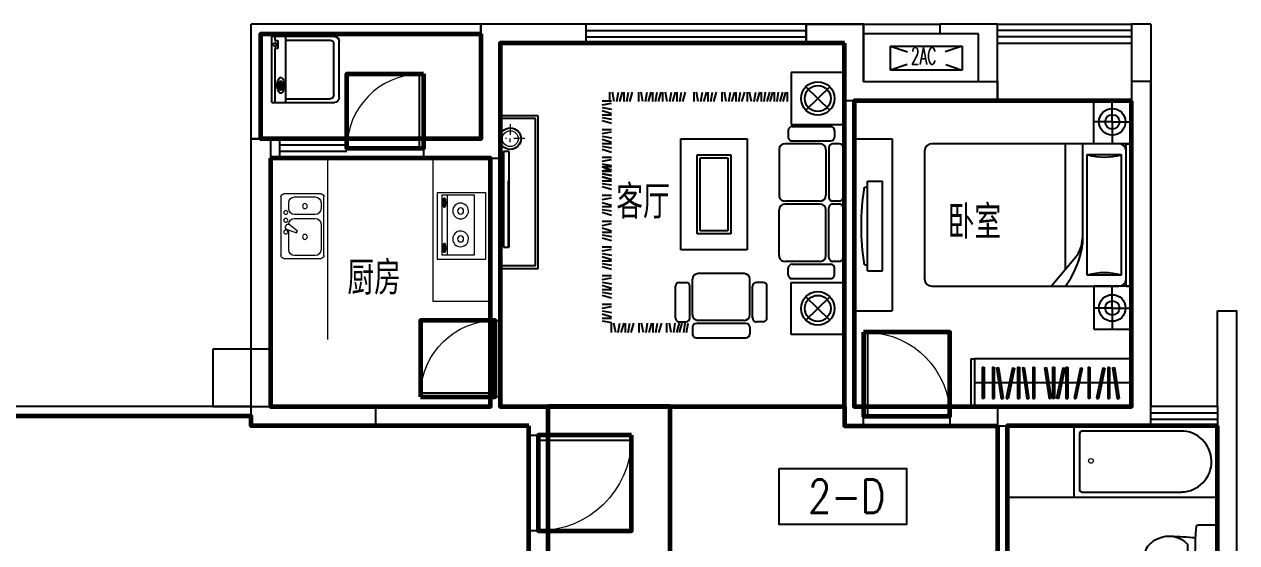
# Model space of a CAD drawing. Extents: x -397387 to -354187, y -375121 to -359221.
# Drawn here: x -366859 to -354187, y -365446 to -360021 of the extents above; entities that cross this region are included whole.
import ezdxf
from ezdxf.enums import TextEntityAlignment as Align

# ---------------------------------------------------------------- set-up
doc = ezdxf.new("R2010")
doc.units = 0
doc.header["$LTSCALE"] = 1000
doc.header["$MEASUREMENT"] = 0
doc.layers.get('0').update_dxf_attribs({"linetype": 'CONTINUOUS'})
for name, color, linetype in [('BATH', 6, 'CONTINUOUS'), ('F', 8, 'CONTINUOUS'), ('FUR', 8, 'CONTINUOUS'), ('Furniture(家具)', 9, 'CONTINUOUS'), ('Lvtry(厨卫)', 151, 'CONTINUOUS'), ('PUB_TEXT', 7, 'CONTINUOUS'), ('TXT', 7, 'CONTINUOUS'), ('wa', 2, 'CONTINUOUS'), ('WALL', 2, 'CONTINUOUS'), ('WC', 243, 'CONTINUOUS'), ('WINDOW', 3, 'CONTINUOUS'), ('栏杆', 140, 'CONTINUOUS'), ('空调', 32, 'CONTINUOUS')]:
    doc.layers.add(name, color=color, linetype=linetype)
for name, color, linetype, lineweight in [('GT_卧室', 1, 'CONTINUOUS', 60), ('GT_卫生间', 5, 'CONTINUOUS', 60), ('GT_厨房', 4, 'CONTINUOUS', 60), ('GT_客厅', 2, 'CONTINUOUS', 60), ('GT_过道', 30, 'CONTINUOUS', 60), ('GT_门', 245, 'CONTINUOUS', 60), ('GT_阳台', 6, 'CONTINUOUS', 60), ('GT_餐厅', 3, 'CONTINUOUS', 60), ('I-FURN', 8, 'CONTINUOUS', 5)]:
    doc.layers.add(name, color=color, linetype=linetype, lineweight=lineweight)
doc.styles.add('_ROMANC', font='ROMANC', dxfattribs={"width": 0.6})
doc.styles.add('DIM_FONT', font='ROMAND.shx', dxfattribs={"width": 0.7})
doc.styles.add('HZ1', font='romans.shx', dxfattribs={"width": 0.8, "bigfont": 'hztxt3.shx'})
doc.styles.get("Standard").update_dxf_attribs({"font": 'GBENOR', "bigfont": 'GBCBIG'})

# ---------------------------------------------------------------- blocks, each defined once
blk = doc.blocks.new('$plan$00001638')
for p, q in [((1415, 319), (375, 319)), ((1444, -289), (1445, 289)), ((387, -319), (1414, -319))]:
    blk.add_line(p, q)
blk.add_lwpolyline([(0, 375), (1500, 375), (1500, -375), (0, -375)], close=True)
at = {"lineweight": 13}
blk.add_circle((1324, -6), 25, dxfattribs=at)
for centre, radius, start, end in [((383, 0), 319, 91.3982, 270.6999), ((1415, 289), 30, 359.9714, 449.9956), ((1414, -289), 30, 270.0057, 359.9714)]:
    blk.add_arc(centre, radius, start, end)
blk = doc.blocks.new('TP6')
blk.add_lwpolyline([(20, -300), (201, -300, 0.388903), (221, -282, 0.043619), (221, 282, 0.388903), (201, 300), (20, 300, 0.414214), (0, 280), (0, -280, 0.414214), (20, -300, 0.414214)], format="xyb")
blk.add_lwpolyline([(623, 157, 0.325454), (314, 96), (314, -96, 0.325454), (623, -157, 0.11195), (728, -76, 0.35994), (728, 76, 0.11195)], format="xyb", close=True)
for centre, start, end in [((822, -7004), 92.6182, 94.7269), ((822, 7004), 265.2731, 267.3818)]:
    blk.add_arc(centre, 7194, start, end)
blk = doc.blocks.new('M_E29JIV')
at = {"color": 0, "linetype": 'ByBlock'}
for p, q in [((0, -307), (0, 307)), ((31, 337), (419, 337)), ((358, 307), (143, 307)), ((450, 307), (450, -307)), ((82, 245), (82, 40)), ((419, -20), (419, 245)), ((48, 2), (57, -12)), ((59, 31), (163, 70)), ((173, 53), (87, -18)), ((163, 70), (173, 53)), ((143, -82), (358, -82)), ((358, -123), (143, -123)), ((82, -184), (82, -245)), ((419, -245), (419, -184)), ((419, -338), (31, -338)), ((143, -307), (358, -307))]:
    blk.add_line(p, q, dxfattribs=at)
for centre, radius in [((251, 112), 25.6), ((51, 61), 20.5), ((51, -61), 20.5), ((51, -143), 20.5), ((251, -210), 25.6)]:
    blk.add_circle(centre, radius, dxfattribs=at)
for centre, radius, start, end in [((31, 307), 30.7, 90, 180), ((143, 245), 61.4, 90, 180), ((358, 245), 61.4, 0, 90), ((419, 307), 30.7, 0, 90), ((66, 12), 20.5, 110.5377, 210), ((74, -2), 20.5, 210, 309.4623), ((143, -20), 61.4, 180, 270), ((143, -184), 61.4, 90, 180), ((358, -20), 61.4, 270, 0), ((358, -184), 61.4, 0, 90), ((143, -245), 61.4, 180, 270), ((358, -245), 61.4, 270, 0), ((31, -307), 30.7, 180, 270), ((419, -307), 30.7, 270, 0)]:
    blk.add_arc(centre, radius, start, end, dxfattribs=at)
at = {"style": 'DIM_FONT', "width": 0.8, "flags": 9}
for tag in ['XSIZE', 'YSIZE']:
    blk.add_attdef(tag, (0, 0), '', height=0.5, dxfattribs=at)
blk = doc.blocks.new('BX')
for p, q in [((0, 600), (0, 0)), ((600, 600), (0, 600)), ((600, 0), (600, 600)), ((0, 0), (600, 0))]:
    blk.add_line(p, q)
blk = doc.blocks.new('keting01')
at = {"layer": 'Furniture(家具)'}
for p, q in [((2256222, -2573787, 0), (2255702, -2573787, 0)), ((2254674, -2574365, 0), (2254674, -2573822, 0)), ((2254674, -2573822, 0), (2255232, -2573822, 0)), ((2255232, -2573822, 0), (2255232, -2574365, 0)), ((2255662, -2573897, 0), (2255662, -2573827, 0)), ((2255702, -2573937, 0), (2256222, -2573937, 0)), ((2256262, -2573897, 0), (2256262, -2573827, 0)), ((2256326, -2573841, 0), (2256309, -2573939, 0)), ((2256354, -2573841, 0), (2256338, -2573939, 0)), ((2256398, -2573841, 0), (2256369, -2573939, 0)), ((2256427, -2573841, 0), (2256398, -2573939, 0)), ((2256458, -2573841, 0), (2256442, -2573939, 0)), ((2256485, -2573841, 0), (2256504, -2573939, 0)), ((2256529, -2573841, 0), (2256529, -2573939, 0)), ((2256613, -2573841, 0), (2256584, -2573939, 0)), ((2256644, -2573841, 0), (2256628, -2573939, 0)), ((2256673, -2573841, 0), (2256673, -2573939, 0)), ((2256717, -2573841, 0), (2256688, -2573939, 0)), ((2256748, -2573841, 0), (2256732, -2573939, 0)), ((2256775, -2573841, 0), (2256794, -2573939, 0)), ((2256819, -2573841, 0), (2256819, -2573939, 0)), ((2256903, -2573841, 0), (2256874, -2573939, 0)), ((2256934, -2573841, 0), (2256918, -2573939, 0)), ((2256963, -2573841, 0), (2256963, -2573939, 0)), ((2257007, -2573841, 0), (2256978, -2573939, 0)), ((2257038, -2573841, 0), (2257022, -2573939, 0)), ((2257065, -2573841, 0), (2257084, -2573939, 0)), ((2257109, -2573841, 0), (2257109, -2573939, 0)), ((2254827, -2573971, 0), (2255079, -2574216, 0)), ((2255079, -2573971, 0), (2254827, -2574216, 0)), ((2255484, -2573994, 0), (2255484, -2574325, 0)), ((2255524, -2573954, 0), (2255594, -2573954, 0)), ((2255634, -2573994, 0), (2255634, -2574325, 0)), ((2255662, -2574028, 0), (2255662, -2574398, 0)), ((2255722, -2573968, 0), (2256202, -2573968, 0)), ((2256262, -2574028, 0), (2256262, -2574398, 0)), ((2256290, -2573994, 0), (2256290, -2574325, 0)), ((2256400, -2573954, 0), (2256330, -2573954, 0)), ((2256440, -2573994, 0), (2256440, -2574325, 0)), ((2257207, -2573964, 0), (2257109, -2573947, 0)), ((2257207, -2573992, 0), (2257109, -2573992, 0)), ((2257207, -2574036, 0), (2257109, -2574007, 0)), ((2257207, -2574068, 0), (2257109, -2574051, 0)), ((2257207, -2574095, 0), (2257109, -2574114, 0)), ((2257207, -2574139, 0), (2257109, -2574139, 0)), ((2257207, -2574232, 0), (2257109, -2574203, 0)), ((2257207, -2574264, 0), (2257109, -2574247, 0)), ((2257207, -2574292, 0), (2257109, -2574292, 0)), ((2257207, -2574336, 0), (2257109, -2574307, 0)), ((2255232, -2574365, 0), (2254674, -2574365, 0)), ((2254778, -2574445, 0), (2254778, -2574515, 0)), ((2255222, -2574405, 0), (2254818, -2574405, 0)), ((2255262, -2574445, 0), (2255262, -2574515, 0)), ((2255524, -2574365, 0), (2255594, -2574365, 0)), ((2256400, -2574365, 0), (2256330, -2574365, 0)), ((2257207, -2574368, 0), (2257109, -2574351, 0)), ((2257207, -2574395, 0), (2257109, -2574414, 0)), ((2257207, -2574439, 0), (2257109, -2574439, 0)), ((2255222, -2574555, 0), (2254818, -2574555, 0)), ((2255722, -2574458, 0), (2256202, -2574458, 0)), ((2257207, -2574532, 0), (2257109, -2574503, 0)), ((2257207, -2574564, 0), (2257109, -2574547, 0)), ((2254687, -2574626, 0), (2254687, -2575146, 0)), ((2254727, -2574586, 0), (2254797, -2574586, 0)), ((2254837, -2574626, 0), (2254837, -2575146, 0)), ((2254868, -2574646, 0), (2254868, -2575126, 0)), ((2254928, -2574586, 0), (2255298, -2574586, 0)), ((2255358, -2574646, 0), (2255358, -2575126, 0)), ((2255692, -2575869, 0), (2255692, -2574705, 0)), ((2255692, -2574705, 0), (2256384, -2574705, 0)), ((2256384, -2574705, 0), (2256384, -2575869, 0)), ((2257207, -2574592, 0), (2257109, -2574592, 0)), ((2257207, -2574636, 0), (2257109, -2574607, 0)), ((2257207, -2574668, 0), (2257109, -2574651, 0)), ((2257207, -2574695, 0), (2257109, -2574714, 0)), ((2257207, -2574739, 0), (2257109, -2574739, 0)), ((2257207, -2574832, 0), (2257109, -2574803, 0)), ((2255862, -2575699, 0), (2255862, -2574875, 0)), ((2255862, -2574875, 0), (2256214, -2574875, 0)), ((2255892, -2575669, 0), (2255892, -2574905, 0)), ((2255892, -2574905, 0), (2256184, -2574905, 0)), ((2256184, -2574905, 0), (2256184, -2575669, 0)), ((2256214, -2574875, 0), (2256214, -2575699, 0)), ((2257207, -2574864, 0), (2257109, -2574847, 0)), ((2257207, -2574892, 0), (2257109, -2574892, 0)), ((2257207, -2574936, 0), (2257109, -2574907, 0)), ((2257207, -2574962, 0), (2257109, -2574981, 0)), ((2257207, -2575005, 0), (2257109, -2575005, 0)), ((2257207, -2575099, 0), (2257109, -2575070, 0)), ((2254727, -2575186, 0), (2254797, -2575186, 0)), ((2254928, -2575186, 0), (2255298, -2575186, 0)), ((2257207, -2575130, 0), (2257109, -2575114, 0)), ((2257207, -2575159, 0), (2257109, -2575159, 0)), ((2257207, -2575203, 0), (2257109, -2575174, 0)), ((2254687, -2575776, 0), (2254687, -2575256, 0)), ((2254727, -2575217, 0), (2254797, -2575217, 0)), ((2254837, -2575776, 0), (2254837, -2575256, 0)), ((2254868, -2575756, 0), (2254868, -2575276, 0)), ((2254928, -2575217, 0), (2255298, -2575217, 0)), ((2255358, -2575756, 0), (2255358, -2575276, 0)), ((2257207, -2575233, 0), (2257109, -2575252, 0)), ((2257207, -2575277, 0), (2257109, -2575277, 0)), ((2257207, -2575370, 0), (2257109, -2575341, 0)), ((2257207, -2575402, 0), (2257109, -2575385, 0)), ((2257207, -2575430, 0), (2257109, -2575430, 0)), ((2257207, -2575470, 0), (2257109, -2575441, 0)), ((2257207, -2575474, 0), (2257109, -2575445, 0)), ((2257207, -2575502, 0), (2257109, -2575485, 0)), ((2257207, -2575506, 0), (2257109, -2575489, 0)), ((2257207, -2575530, 0), (2257109, -2575530, 0)), ((2257207, -2575533, 0), (2257109, -2575552, 0)), ((2257207, -2575574, 0), (2257109, -2575545, 0)), ((2257207, -2575577, 0), (2257109, -2575577, 0)), ((2257207, -2575606, 0), (2257109, -2575589, 0)), ((2256214, -2575699, 0), (2255862, -2575699, 0)), ((2256184, -2575669, 0), (2255892, -2575669, 0)), ((2257207, -2575633, 0), (2257109, -2575652, 0)), ((2257207, -2575677, 0), (2257109, -2575677, 0)), ((2254727, -2575816, 0), (2254797, -2575816, 0)), ((2254928, -2575816, 0), (2255298, -2575816, 0)), ((2257207, -2575759, 0), (2257109, -2575730, 0)), ((2257207, -2575791, 0), (2257109, -2575774, 0)), ((2257207, -2575819, 0), (2257109, -2575819, 0)), ((2257207, -2575863, 0), (2257109, -2575834, 0)), ((2254778, -2575956, 0), (2254778, -2575886, 0)), ((2255222, -2575846, 0), (2254818, -2575846, 0)), ((2255262, -2575956, 0), (2255262, -2575886, 0)), ((2256384, -2575869, 0), (2255692, -2575869, 0)), ((2257207, -2575895, 0), (2257109, -2575878, 0)), ((2257207, -2575922, 0), (2257109, -2575941, 0)), ((2257207, -2575966, 0), (2257109, -2575966, 0)), ((2254674, -2576019, 0), (2254674, -2576561, 0)), ((2255232, -2576019, 0), (2254674, -2576019, 0)), ((2255222, -2575996, 0), (2254818, -2575996, 0)), ((2255232, -2576561, 0), (2255232, -2576019, 0)), ((2257207, -2576059, 0), (2257109, -2576030, 0)), ((2257207, -2576091, 0), (2257109, -2576074, 0)), ((2255079, -2576412, 0), (2254827, -2576168, 0)), ((2254827, -2576412, 0), (2255079, -2576168, 0)), ((2257207, -2576119, 0), (2257109, -2576119, 0)), ((2257207, -2576163, 0), (2257109, -2576134, 0)), ((2257207, -2576195, 0), (2257109, -2576178, 0)), ((2257207, -2576222, 0), (2257109, -2576241, 0)), ((2255271, -2576259, 0), (2255271, -2576357, 0)), ((2255315, -2576259, 0), (2255287, -2576357, 0)), ((2255347, -2576259, 0), (2255318, -2576357, 0)), ((2255379, -2576259, 0), (2255362, -2576357, 0)), ((2255407, -2576259, 0), (2255407, -2576357, 0)), ((2255451, -2576259, 0), (2255422, -2576357, 0)), ((2255483, -2576259, 0), (2255454, -2576357, 0)), ((2255514, -2576259, 0), (2255498, -2576357, 0)), ((2255543, -2576259, 0), (2255543, -2576357, 0)), ((2255587, -2576259, 0), (2255558, -2576357, 0)), ((2255618, -2576259, 0), (2255602, -2576357, 0)), ((2255646, -2576259, 0), (2255665, -2576357, 0)), ((2255689, -2576259, 0), (2255689, -2576357, 0)), ((2255746, -2576259, 0), (2255717, -2576357, 0)), ((2255778, -2576259, 0), (2255761, -2576357, 0)), ((2255806, -2576259, 0), (2255806, -2576357, 0)), ((2255850, -2576259, 0), (2255821, -2576357, 0)), ((2255882, -2576259, 0), (2255865, -2576357, 0)), ((2255909, -2576259, 0), (2255928, -2576357, 0)), ((2255953, -2576259, 0), (2255953, -2576357, 0)), ((2256039, -2576259, 0), (2256010, -2576357, 0)), ((2256071, -2576259, 0), (2256054, -2576357, 0)), ((2256099, -2576259, 0), (2256099, -2576357, 0)), ((2256143, -2576259, 0), (2256114, -2576357, 0)), ((2256175, -2576259, 0), (2256158, -2576357, 0)), ((2256202, -2576259, 0), (2256221, -2576357, 0)), ((2256246, -2576259, 0), (2256246, -2576357, 0)), ((2256364, -2576259, 0), (2256335, -2576357, 0)), ((2256396, -2576259, 0), (2256379, -2576357, 0)), ((2256424, -2576259, 0), (2256424, -2576357, 0)), ((2256468, -2576259, 0), (2256439, -2576357, 0)), ((2256500, -2576259, 0), (2256483, -2576357, 0)), ((2256527, -2576259, 0), (2256546, -2576357, 0)), ((2256571, -2576259, 0), (2256571, -2576357, 0)), ((2256618, -2576259, 0), (2256589, -2576357, 0)), ((2256650, -2576259, 0), (2256633, -2576357, 0)), ((2256678, -2576259, 0), (2256678, -2576357, 0)), ((2256722, -2576259, 0), (2256694, -2576357, 0)), ((2256754, -2576259, 0), (2256737, -2576357, 0)), ((2256781, -2576259, 0), (2256800, -2576357, 0)), ((2256825, -2576259, 0), (2256825, -2576357, 0)), ((2256918, -2576259, 0), (2256889, -2576357, 0)), ((2256950, -2576259, 0), (2256933, -2576357, 0)), ((2256978, -2576259, 0), (2256978, -2576357, 0)), ((2257022, -2576259, 0), (2256993, -2576357, 0)), ((2257054, -2576259, 0), (2257037, -2576357, 0)), ((2257081, -2576259, 0), (2257100, -2576357, 0)), ((2257207, -2576266, 0), (2257109, -2576266, 0)), ((2257125, -2576259, 0), (2257125, -2576357, 0)), ((2254674, -2576561, 0), (2255232, -2576561, 0))]:
    blk.add_line(p, q, dxfattribs=at)
for centre, radius in [((2254953, -2574094, 0), 175), ((2254953, -2574094, 0), 136), ((2254953, -2576290, 0), 175), ((2254953, -2576290, 0), 136)]:
    blk.add_circle(centre, radius, dxfattribs=at)
for centre, radius, start, end in [((2255702, -2573827, 0), 40, 90, 180), ((2256222, -2573827, 0), 40, 360, 90), ((2255702, -2573897, 0), 40, 180, 270), ((2256222, -2573897, 0), 40, 270, 360), ((2255524, -2573994, 0), 40, 90, 180), ((2255594, -2573994, 0), 40, 360, 90), ((2255722, -2574028, 0), 60, 90, 180), ((2256202, -2574028, 0), 60, 360, 90), ((2256330, -2573994, 0), 40, 90, 180), ((2256400, -2573994, 0), 40, 360, 90), ((2255524, -2574325, 0), 40, 180, 270), ((2255594, -2574325, 0), 40, 270, 360), ((2256330, -2574325, 0), 40, 180, 270), ((2256400, -2574325, 0), 40, 270, 360), ((2254818, -2574445, 0), 40, 90, 180), ((2255222, -2574445, 0), 40, 360, 90), ((2255722, -2574398, 0), 60, 180, 270), ((2256202, -2574398, 0), 60, 270, 360), ((2254818, -2574515, 0), 40, 180, 270), ((2255222, -2574515, 0), 40, 270, 360), ((2254727, -2574626, 0), 40, 90, 180), ((2254797, -2574626, 0), 40, 360, 90), ((2254928, -2574646, 0), 60, 90, 180), ((2255298, -2574646, 0), 60, 360, 90), ((2254727, -2575146, 0), 40, 180, 270), ((2254797, -2575146, 0), 40, 270, 360), ((2254928, -2575126, 0), 60, 180, 270), ((2255298, -2575126, 0), 60, 270, 360), ((2254727, -2575257, 0), 40, 90, 180), ((2254797, -2575257, 0), 40, 360, 90), ((2254928, -2575277, 0), 60, 90, 180), ((2255298, -2575277, 0), 60, 360, 90), ((2254727, -2575776, 0), 40, 180, 270), ((2254797, -2575776, 0), 40, 270, 360), ((2254928, -2575756, 0), 60, 180, 270), ((2255298, -2575756, 0), 60, 270, 360), ((2254818, -2575886, 0), 40, 90, 180), ((2254818, -2575956, 0), 40, 180, 270), ((2255222, -2575886, 0), 40, 360, 90), ((2255222, -2575956, 0), 40, 270, 360)]:
    blk.add_arc(centre, radius, start, end, dxfattribs=at)
blk = doc.blocks.new('A$C0FFF4A59')
at = {"layer": 'F'}
for p, q in [((406, 1600), (6, 1600)), ((376, 1570), (6, 1570)), ((376, 30), (376, 1570)), ((406, 0), (406, 1600)), ((101, 1225), (43, 1225)), ((43, 1225), (43, 225)), ((101, 225), (101, 1225)), ((95, 231), (95, 918)), ((10, 303), (10, 847)), ((10, 847), (43, 847)), ((43, 847), (43, 303)), ((43, 303), (10, 303)), ((43, 225), (101, 225)), ((376, 30), (6, 30)), ((406, 0), (6, 0))]:
    blk.add_line(p, q, dxfattribs=at)
at = {"layer": 'F', "lineweight": 0}
for p, q in [((113, 1512), (113, 1399)), ((75, 1361), (62, 1361)), ((113, 1324), (113, 1361)), ((267, 1361), (150, 1361))]:
    blk.add_line(p, q, dxfattribs=at)
at = {"layer": 'F'}
blk.add_circle((113, 1361), 113, dxfattribs=at)
at = {"layer": 'F', "lineweight": 0}
blk.add_circle((113, 1361), 82.7, dxfattribs=at)
blk = doc.blocks.new('A$C5DCB49ED')
at = {"layer": 'F'}
for p, q in [((-400, -1800), (-400, 0)), ((-400, 0), (0, 0)), ((0, -1800), (0, 0)), ((-291, -482), (-260, -482)), ((-260, -420), (-104, -420)), ((-260, -420), (-260, -1356)), ((-104, -420), (-104, -1356)), ((-291, -1293), (-260, -1293)), ((-260, -1356), (-104, -1356)), ((-400, -1800), (0, -1800))]:
    blk.add_line(p, q, dxfattribs=at)
blk.add_ellipse((2329, -888), major_axis=(2652, 0), ratio=1, start_param=2.988025, end_param=3.295112, dxfattribs=at)
blk = doc.blocks.new('A$C011B29F4')
at = {"layer": 'F'}
for p, q in [((1863, 2156), (525, 2156)), ((448, 2080), (448, 127)), ((1939, 127), (1939, 2080)), ((449, 835), (751, 580)), ((1939, 686), (626, 686)), ((1939, 508), (887, 508)), ((-2, 389), (-2, 0)), ((220, 195), (220, 389)), ((563, 457), (1825, 457)), ((563, 102), (563, 457)), ((1825, 457), (1825, 102)), ((2167, 195), (2167, 389)), ((2389, 389), (2389, 0)), ((220, 195), (-2, 195)), ((220, 195), (220, 0)), ((220, 195), (448, 195)), ((2167, 195), (1939, 195)), ((2167, 195), (2389, 195)), ((2167, 195), (2167, 0)), ((448, 51), (1939, 51)), ((448, 51), (448, 0)), ((1825, 102), (563, 102)), ((1939, 51), (1939, 0)), ((448, 0), (1939, 0))]:
    blk.add_line(p, q, dxfattribs=at)
for points in [[(-2, 0), (448, 0), (448, 389), (-2, 389)], [(2389, 0), (1939, 0), (1939, 389), (2389, 389)]]:
    blk.add_lwpolyline(points, dxfattribs=at)
for centre, radius in [((220, 195), 139), ((220, 195), 75), ((2167, 195), 139), ((2167, 195), 75)]:
    blk.add_circle(centre, radius, dxfattribs=at)
for centre, radius, start, end in [((525, 2080), 76.2, 90, 180), ((1863, 2080), 76.2, 0, 90), ((1056, 1522), 1034, 233.9798, 256.6072), ((948, 813), 305, 229.8941, 270), ((887, 813), 305, 256.6072, 270), ((-47, 279), 635, 343.7398, 16.2602), ((2434, 279), 635, 163.7398, 196.2602), ((525, 127), 76.2, 180, 270), ((1863, 127), 76.2, 270, 0)]:
    blk.add_arc(centre, radius, start, end, dxfattribs=at)
blk = doc.blocks.new('A$C718D6682')
at = {"linetype": 'Continuous'}
for p, q in [((0, 1), (0, 656)), ((50, 706), (640, 706)), ((690, 656), (690, 1)), ((690, 145), (0, 145))]:
    blk.add_line(p, q, dxfattribs=at)
for p, q in [((78, 651), (612, 651)), ((38, 145), (38, 611)), ((652, 145), (652, 611)), ((0, 36), (564, 36)), ((0, 1), (690, 1)), ((130, 89), (130, 99)), ((147, 113), (147, 97)), ((212, 113), (147, 113)), ((147, 97), (212, 97)), ((212, 97), (212, 113)), ((222, 87), (222, 99)), ((647, 66), (564, 66)), ((564, 66), (564, 35)), ((647, 35), (647, 66)), ((647, 36), (690, 36))]:
    blk.add_line(p, q)
blk.add_lwpolyline([(262, 95, 0.185158), (257, 108, 0.102042), (237, 122, 0.060862), (212, 130, 0.047173), (179, 133, 0.047173), (145, 130, 0.060862), (120, 122, 0.102042), (100, 108, 0.185158), (95, 95, 0.185158), (100, 82, 0.102042), (120, 68, 0.060862), (145, 60, 0.047173), (179, 57, 0.047173), (212, 60, 0.060862), (237, 68, 0.102042), (257, 82, 0.185158)], format="xyb", close=True)
for points in [[(147, 108, 0.008736), (144, 107, 0.076276), (132, 102, 0.259034), (130, 99, 0.259034)], [(130, 99, 0.259034), (132, 96, 0.076276), (144, 91, 0.036515), (157, 88, 0.026615), (176, 87, 0.026615), (195, 88, 0.036515), (208, 91, 0.076276), (220, 96, 0.259034), (222, 99, 0.259034), (220, 102, 0.056762), (212, 106, 0.036515)], [(130, 89, 0.259034), (132, 85, 0.076276), (144, 80, 0.036515), (157, 78, 0.026615), (176, 77, 0.026615), (195, 78, 0.036515), (208, 80, 0.076276), (220, 85, 0.259034), (222, 89, 0.078462), (222, 90, 0.056762)]]:
    blk.add_lwpolyline(points, format="xyb")
blk.add_circle((604, 35), 17.5)
for centre, start, end in [((50, 656), 90, 180), ((640, 656), 360, 90)]:
    blk.add_arc(centre, 50, start, end, dxfattribs=at)
for centre, start, end in [((78, 611), 90, 180), ((612, 611), 360, 90)]:
    blk.add_arc(centre, 40, start, end)
at = {"width": 0.8, "flags": 9}
for tag in ['YSIZE', 'XSIZE']:
    blk.add_attdef(tag, (345, 1), '', height=0.5, rotation=180, dxfattribs=at)
blk = doc.blocks.new('A$C47B67B6B')
at = {"layer": 'F'}
for p, q in [((-2100, -500), (-2100, 0)), ((-2050, -500), (-2050, 0)), ((-1952, -412), (-1952, -83)), ((-1927, -83), (-1952, -83)), ((-1927, -412), (-1927, -83)), ((-1818, -412), (-1818, -83)), ((-1818, -83), (-1793, -83)), ((-1793, -412), (-1793, -83)), ((-1762, -404), (-1701, -81)), ((-1737, -409), (-1677, -85)), ((-1701, -81), (-1677, -85)), ((-1636, -88), (-1612, -82)), ((-1553, -406), (-1636, -88)), ((-1529, -400), (-1612, -82)), ((-1490, -412), (-1490, -83)), ((-1490, -83), (-1465, -83)), ((-1465, -412), (-1465, -83)), ((-1426, -404), (-1366, -81)), ((-1402, -409), (-1342, -85)), ((-1366, -81), (-1342, -85)), ((-1291, -412), (-1291, -83)), ((-1291, -83), (-1266, -83)), ((-1266, -412), (-1266, -83)), ((-1136, -404), (-1076, -81)), ((-1111, -409), (-1051, -85)), ((-1051, -85), (-1076, -81)), ((-1033, -412), (-1033, -83)), ((-1008, -83), (-1033, -83)), ((-1008, -412), (-1008, -83)), ((-956, -82), (-980, -88)), ((-897, -406), (-980, -88)), ((-872, -400), (-956, -82)), ((-859, -412), (-859, -83)), ((-859, -83), (-834, -83)), ((-834, -412), (-834, -83)), ((-751, -88), (-726, -82)), ((-667, -406), (-751, -88)), ((-643, -400), (-726, -82)), ((-568, -412), (-568, -83)), ((-543, -83), (-568, -83)), ((-543, -412), (-543, -83)), ((-457, -88), (-433, -82)), ((-374, -406), (-457, -88)), ((-350, -400), (-433, -82)), ((-311, -412), (-311, -83)), ((-311, -83), (-286, -83)), ((-286, -412), (-286, -83)), ((-247, -404), (-187, -81)), ((-223, -409), (-163, -85)), ((-187, -81), (-163, -85)), ((-2050, -250), (0, -250)), ((-2100, -500), (-2050, -500)), ((0, -500), (-2050, -500)), ((-1952, -412), (-1927, -412)), ((-1818, -412), (-1793, -412)), ((-1762, -404), (-1737, -409)), ((-1553, -406), (-1529, -400)), ((-1490, -412), (-1465, -412)), ((-1426, -404), (-1402, -409)), ((-1291, -412), (-1266, -412)), ((-1136, -404), (-1111, -409)), ((-1033, -412), (-1008, -412)), ((-897, -406), (-872, -400)), ((-859, -412), (-834, -412)), ((-667, -406), (-643, -400)), ((-568, -412), (-543, -412)), ((-374, -406), (-350, -400)), ((-311, -412), (-286, -412)), ((-247, -404), (-223, -409))]:
    blk.add_line(p, q, dxfattribs=at)
blk = doc.blocks.new('A$C79323B6D')
at = {"layer": 'I-FURN'}
for p, q in [((0, 500, 0), (700, 500, 0)), ((0, 0, 0), (0, 500, 0)), ((27, 387, 0), (27, 44, 0)), ((649, 387, 0), (27, 387, 0)), ((649, 44, 0), (649, 387, 0)), ((700, 500, 0), (700, 0, 0)), ((27, 100, 0), (649, 100, 0)), ((27, 44, 0), (649, 44, 0)), ((59, 78, 0), (59, 66, 0)), ((134, 68, 0), (70, 68, 0)), ((70, 68, 0), (70, 52, 0)), ((70, 52, 0), (134, 52, 0)), ((134, 52, 0), (134, 68, 0)), ((151, 77, 0), (151, 66, 0)), ((532, 78, 0), (532, 66, 0)), ((543, 68, 0), (543, 52, 0)), ((607, 68, 0), (543, 68, 0)), ((543, 52, 0), (607, 52, 0)), ((607, 52, 0), (607, 68, 0)), ((624, 77, 0), (624, 66, 0)), ((700, 0, 0), (0, 0, 0))]:
    blk.add_line(p, q, dxfattribs=at)
at = {"layer": 'I-FURN', "elevation": 0}
for points in [[(151, 77, 0.259034), (149, 80, 0.076276), (137, 85, 0.036515), (124, 88, 0.026615), (105, 89, 0.026615), (86, 88, 0.036515), (73, 85, 0.076276), (61, 80, 0.259034), (59, 77, 0.078462), (59, 76, 0.056762)], [(151, 66, 0.259034), (149, 70, 0.076276), (137, 75, 0.036515), (124, 77, 0.026615), (105, 78, 0.026615), (86, 77, 0.036515), (73, 75, 0.076276), (61, 70, 0.259034), (59, 66, 0.259034), (61, 63, 0.056762), (70, 59, 0.036515)], [(134, 57, 0.008736), (137, 58, 0.076276), (149, 63, 0.259034), (151, 66, 0.259034)], [(624, 77, 0.259034), (622, 80, 0.076276), (610, 85, 0.036515), (597, 88, 0.026615), (578, 89, 0.026615), (559, 88, 0.036515), (546, 85, 0.076276), (534, 80, 0.259034), (532, 77, 0.078462), (532, 76, 0.056762)], [(624, 66, 0.259034), (622, 70, 0.076276), (610, 75, 0.036515), (597, 77, 0.026615), (578, 78, 0.026615), (559, 77, 0.036515), (546, 75, 0.076276), (534, 70, 0.259034), (532, 66, 0.259034), (534, 63, 0.056762), (543, 59, 0.036515)], [(607, 57, 0.008736), (610, 58, 0.076276), (622, 63, 0.259034), (624, 66, 0.259034)]]:
    blk.add_lwpolyline(points, format="xyb", dxfattribs=at)
at = {"layer": 'I-FURN'}
for centre, radius, start, end in [((192, 241, 0), 82.5, 0.964, 360), ((192, 241, 0), 31.6, 0.6532, 360), ((484, 241, 0), 82.5, 180, 539.036), ((484, 241, 0), 31.6, 180, 539.3468)]:
    blk.add_arc(centre, radius, start, end, dxfattribs=at)
blk = doc.blocks.new('A$C272E504F')
at = {"layer": 'wa', "flags": 128}
for points in [[(36850, 11050), (35750, 11050), (35750, 9850), (35150, 9850), (35150, 9650), (35950, 9650), (35950, 10850), (36850, 10850)], [(39150, 11050), (39750, 11050), (39750, 10450), (41150, 10450), (41150, 10250), (39550, 10250), (39550, 10850), (39150, 10850)]]:
    blk.add_lwpolyline(points, close=True, dxfattribs=at)
for points in [[(42750, 6850), (42750, 6850), (42750, 10450), (42550, 10450), (42550, 7050), (42550, 7050), (41150, 7050), (41150, 7050), (41150, 7050), (41150, 6850), (42750, 6850)], [(33350, 9850), (33550, 9850), (33550, 7050), (34650, 7050), (34650, 6850), (33350, 6850), (33350, 9850)]]:
    blk.add_lwpolyline(points, dxfattribs=at)
blk = doc.blocks.new('A$C249466C0')
at = {"layer": '空调'}
for p, q in [((0, 250, 0), (750, 250, 0)), ((0, 250, 0), (177, 191, 0)), ((0, 0, 0), (0, 250, 0)), ((750, 250, 0), (573, 191, 0)), ((750, 250, 0), (750, 0, 0)), ((175, 58, 0), (0, 0, 0)), ((750, 0, 0), (0, 0, 0)), ((578, 57, 0), (750, 0, 0))]:
    blk.add_line(p, q, dxfattribs=at)
at = {"layer": '空调', "style": '_ROMANC', "width": 0.6}
blk.add_text('2AC', height=175, dxfattribs=at).set_placement((214, 60, 0))
blk = doc.blocks.new('$DorLib2D$00000001')
for p, q in [((0.45, 0.975), (0.5, 0.975)), ((0.45, 0), (0.45, 0.975)), ((0.5, 0), (0.5, 0.975)), ((0.5, 0), (0.45, 0))]:
    blk.add_line(p, q)
at = {"lineweight": 13}
blk.add_arc((0.475, 0), 0.975, 91.4693, 180, dxfattribs=at)
blk = doc.blocks.new('$TCHSYS$WIN2D')
for p, q in [((-0.5, 0.5), (0.5, 0.5)), ((0.5, 0.1667), (-0.5, 0.1667)), ((0.5, -0.1667), (-0.5, -0.1667)), ((-0.5, -0.5), (0.5, -0.5))]:
    blk.add_line(p, q)

msp = doc.modelspace()

# ---------------------------------------------------------------- linework, layer by layer
at = {"layer": 'GT_卧室'}
msp.add_lwpolyline([(-355287, -360821), (-358187, -360821), (-358187, -364021), (-355287, -364021), (-355287, -360821)], dxfattribs=at)
at = {"layer": 'GT_卫生间'}
msp.add_lwpolyline([(-354387, -364221), (-356587, -364221), (-356587, -366821), (-354387, -366821), (-354387, -364221)], dxfattribs=at)
at = {"layer": 'GT_厨房'}
msp.add_lwpolyline([(-364287, -361421), (-364287, -364021), (-361987, -364021), (-361987, -361421), (-364287, -361421)], dxfattribs=at)
at = {"layer": 'GT_客厅'}
msp.add_lwpolyline([(-358287, -360221), (-361887, -360221), (-361887, -364021), (-358287, -364021), (-358287, -360221)], dxfattribs=at)
at = {"layer": 'GT_过道'}
for points in [[(-361587, -364221), (-364487, -364221), (-364487, -364121), (-367637, -364121), (-367637, -364021), (-368837, -364021), (-368837, -364121), (-371187, -364121), (-371187, -365571), (-368087, -365571), (-368087, -365671), (-365487, -365671), (-365487, -365571), (-361587, -365571), (-361587, -364221)], [(-360108, -364021), (-361387, -364021), (-361387, -366821), (-360208, -366821), (-360208, -366221), (-360108, -366221), (-360108, -364021)]]:
    msp.add_lwpolyline(points, dxfattribs=at)
at = {"layer": 'GT_门'}
for points in [[(-362687, -360541), (-362687, -361321), (-363487, -361321), (-363487, -360541), (-362687, -360541)], [(-362717, -363921), (-361937, -363921), (-361937, -363121), (-362717, -363121), (-362717, -363921)], [(-358087, -363244), (-358087, -364121), (-357187, -364121), (-357187, -363244), (-358087, -363244)], [(-360512, -364321), (-361487, -364321), (-361487, -365321), (-360512, -365321), (-360512, -364321)]]:
    msp.add_lwpolyline(points, dxfattribs=at)
at = {"layer": 'GT_阳台'}
msp.add_lwpolyline([(-362087, -360121), (-362087, -361221), (-364387, -361221), (-364387, -360121), (-362087, -360121)], dxfattribs=at)
at = {"layer": 'GT_餐厅'}
msp.add_lwpolyline([(-356687, -364221), (-356687, -366821), (-360108, -366821), (-360108, -364021), (-358287, -364021), (-358287, -364221), (-356687, -364221)], dxfattribs=at)
at = {"layer": 'I-FURN'}
for p, q in [((-363687, -363321), (-363687, -361421)), ((-362587, -362921), (-362587, -361421)), ((-361987, -362921), (-362587, -362921))]:
    msp.add_line(p, q, dxfattribs=at)
at = {"layer": 'PUB_TEXT'}
msp.add_lwpolyline([(-358968, -364670), (-357640, -364670), (-357640, -365256), (-358968, -365256)], close=True, dxfattribs=at)
at = {"layer": 'WALL'}
for p, q in [((-360987, -360021), (-362087, -360021)), ((-362087, -361221), (-362087, -360021)), ((-360987, -360221), (-360987, -360021)), ((-358087, -360021), (-358687, -360021)), ((-358687, -360021), (-358687, -360221)), ((-358087, -360621), (-358087, -360021)), ((-356787, -360021), (-357287, -360021)), ((-357287, -360121), (-357287, -360021)), ((-356887, -360121), (-357287, -360121)), ((-356887, -360621), (-356887, -360121)), ((-356687, -360021), (-356787, -360021)), ((-356687, -360221), (-356687, -360021)), ((-355087, -360021), (-355287, -360021)), ((-355287, -360021), (-355287, -360221)), ((-355087, -360021), (-355087, -364021)), ((-361887, -360221), (-360987, -360221)), ((-361887, -361321), (-361887, -360221)), ((-358687, -360221), (-358287, -360221)), ((-358287, -360721), (-358287, -360221)), ((-356687, -360821), (-356687, -360221)), ((-355287, -360221), (-355287, -364021)), ((-358087, -360621), (-356887, -360621)), ((-358287, -364221), (-358287, -360721)), ((-358187, -364021), (-358187, -360821)), ((-358187, -360821), (-356687, -360821)), ((-364487, -364221), (-364487, -361221)), ((-364187, -361221), (-364487, -361221)), ((-364187, -361421), (-364187, -361221)), ((-362087, -361221), (-362687, -361221)), ((-362687, -361221), (-362687, -361421)), ((-361887, -363121), (-361887, -361321)), ((-364287, -364021), (-364287, -361421)), ((-364287, -361421), (-364187, -361421)), ((-362687, -361421), (-361987, -361421)), ((-361987, -361421), (-361987, -363121)), ((-354387, -364021), (-354387, -363021)), ((-354387, -363021), (-354187, -363021)), ((-354187, -364121), (-354187, -363021)), ((-361987, -363121), (-361887, -363121)), ((-361887, -363921), (-361987, -363921)), ((-361987, -363921), (-361987, -364021)), ((-361887, -364021), (-361887, -363921)), ((-361987, -364021), (-364287, -364021)), ((-361387, -364021), (-361887, -364021)), ((-361387, -364321), (-361387, -364021)), ((-358087, -364021), (-358187, -364021)), ((-358087, -364221), (-358087, -364021)), ((-356587, -364021), (-357187, -364021)), ((-357187, -364021), (-357187, -364221)), ((-355287, -364021), (-356587, -364021)), ((-355087, -364221), (-355087, -364021)), ((-354387, -364021), (-354387, -364221)), ((-354187, -366921), (-354187, -364121)), ((-361987, -364221), (-364487, -364221)), ((-361587, -364221), (-361987, -364221)), ((-361587, -364221), (-361587, -364321)), ((-361587, -364321), (-361387, -364321)), ((-358287, -364221), (-358087, -364221)), ((-357187, -364221), (-356687, -364221)), ((-356687, -364221), (-356687, -365821)), ((-356587, -365821), (-356587, -364221)), ((-355187, -364221), (-356587, -364221)), ((-355187, -364221), (-355087, -364221)), ((-354387, -366821), (-354387, -364221)), ((-361387, -365321), (-361587, -365321)), ((-361587, -365321), (-361587, -365571)), ((-361387, -365671), (-361387, -365321))]:
    msp.add_line(p, q, dxfattribs=at)
at = {"layer": 'WC'}
msp.add_line((-354387, -364971), (-356587, -364971), dxfattribs=at)
at = {"layer": 'WINDOW'}
for p, q in [((-356687, -360821), (-355293, -360821)), ((-363487, -361221), (-362687, -361221)), ((-361987, -363921), (-361987, -363121)), ((-361587, -365321), (-361587, -364321))]:
    msp.add_line(p, q, dxfattribs=at)
at = {"layer": '栏杆'}
for p, q in [((-362087, -360021), (-364487, -360021)), ((-364487, -361221), (-364487, -360021)), ((-362087, -360121), (-364387, -360121)), ((-364387, -361221), (-364387, -360121)), ((-362087, -360121), (-364387, -360121)), ((-364487, -364021), (-367037, -364021)), ((-367037, -364121), (-364487, -364121))]:
    msp.add_line(p, q, dxfattribs=at)
at = {"layer": '空调'}
for p, q in [((-358087, -360021), (-357287, -360021)), ((-357287, -360121), (-358087, -360121))]:
    msp.add_line(p, q, dxfattribs=at)

# ---------------------------------------------------------------- block references
msp.add_blockref('A$C272E504F', (-397837, -371071))
at = {"layer": 'BATH', "xscale": -1, "rotation": 270}
msp.add_blockref('A$C718D6682', (-364274, -360839), dxfattribs=at)
at = {"layer": 'F', "rotation": 90}
msp.add_blockref('A$C011B29F4', (-355293, -363210), dxfattribs=at)
at = {"layer": 'F'}
for name, p, xscale, rotation in [('A$C5DCB49ED', (-357787, -363020), -1, 180), ('A$C47B67B6B', (-355287, -364021), -0.7999999999883585, 179.9999999666494)]:
    msp.add_blockref(name, p, dxfattribs=dict(at, xscale=xscale, rotation=rotation))
at = {"layer": 'FUR', "rotation": 2.66804264e-08}
msp.add_blockref('A$C0FFF4A59', (-361893, -362579), dxfattribs=at)
at = {"layer": 'I-FURN', "rotation": 270}
msp.add_blockref('A$C79323B6D', (-362540, -361783, 0), dxfattribs=at)
at = {"layer": 'I-FURN', "extrusion": (0, 0, -1), "zscale": -1, "rotation": 180.0000076839628}
msp.add_blockref('M_E29JIV', (364177, -362134), dxfattribs=at)
at = {"layer": 'Lvtry(厨卫)'}
for name, p, rotation in [('BX', (-364287, -364021), 90), ('$plan$00001638', (-354387, -364596), 180)]:
    msp.add_blockref(name, p, dxfattribs=dict(at, rotation=rotation))
at = {"layer": 'Lvtry(厨卫)', "xscale": -1}
msp.add_blockref('TP6', (-354387, -365558), dxfattribs=at)
at = {"layer": 'WALL', "rotation": 180}
msp.add_blockref('keting01', (1896387, -2937088, 0), dxfattribs=at)
at = {"layer": 'WINDOW'}
for name, p, xscale, yscale, zscale in [('$TCHSYS$WIN2D', (-359837, -360121), -2300, 200, -2300), ('$TCHSYS$WIN2D', (-355987, -360121), 1400, 200, 1400), ('$DorLib2D$00000001', (-363087, -361321), 800, 800, 800), ('$TCHSYS$WIN2D', (-363837, -361321), 700, 200, 700)]:
    msp.add_blockref(name, p, dxfattribs=dict(at, xscale=xscale, yscale=yscale, zscale=zscale))
for name, p, xscale, yscale, zscale, rotation in [('$DorLib2D$00000001', (-361937, -363521), -800, 800, -800, 90), ('$DorLib2D$00000001', (-357637, -364121), 900, -900, 900, 179.9999999999888), ('$TCHSYS$WIN2D', (-354737, -364121), 700, -200, 700, 179.9999999999904), ('$DorLib2D$00000001', (-361487, -364821), 1000, -1000, 1000, 89.99999999986326)]:
    msp.add_blockref(name, p, dxfattribs=dict(at, xscale=xscale, yscale=yscale, zscale=zscale, rotation=rotation))
at = {"layer": '空调'}
msp.add_blockref('A$C249466C0', (-357806, -360501, 0), dxfattribs=at)

# ---------------------------------------------------------------- texts
at = {"layer": 'TXT', "style": 'HZ1', "width": 0.8}
for s, p in [('客厅', (-360672, -362055)), ('卧室', (-357209, -362266, 0)), ('2-D', (-358666, -365134))]:
    msp.add_text(s, height=350, dxfattribs=at).set_placement(p)
msp.add_text('厨房', height=350, dxfattribs=at).set_placement((-363203, -362657), align=Align.MIDDLE)

doc.saveas('drawing.dxf')
